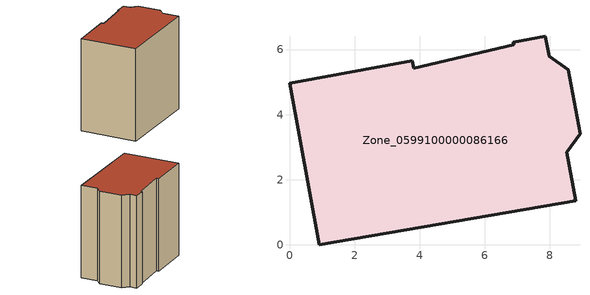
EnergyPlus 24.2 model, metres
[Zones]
Zone_0599100000086166
 floor ground (C_G): 0,4.97 3.78,5.66 3.82,5.42 6.9,6.14 6.88,6.23 7.87,6.41 7.98,5.8 8.57,5.38 8.93,3.41 8.53,2.84 8.8,1.36 0.91,0 z0
 wall outside (C_F): 0.91,0 8.8,1.36 8.53,2.84 8.93,3.41 8.57,5.38 7.98,5.8 7.87,6.41 6.88,6.23 6.9,6.14 3.82,5.42 3.78,5.66 0,4.97 0.91,0 z0:8.27
 roof outside (C_R): 7.87,6.41 6.88,6.23 6.9,6.14 3.82,5.42 3.78,5.66 0,4.97 0.91,0 8.8,1.36 8.53,2.84 8.93,3.41 8.57,5.38 7.98,5.8 z8.27
[BUILDING]
Pand.0599100000086166: North Axis=0; Terrain=City; Loads Convergence Tolerance Value=0.04; Temperature Convergence Tolerance Value=0.4; Solar Distribution=FullExterior; Maximum Number of Warmup Days=25; Minimum Number of Warmup Days=1
[Site:Location]
Rotterdam.The.Hague.AP_ZH_NLD Design_Conditions: Latitude=51.96; Longitude=4.45; Time Zone=1; Elevation=-4.5
[SITE:GROUNDTEMPERATURE:BUILDINGSURFACE]
18, 18, 18, 18, 18, 18, 18, 18, 18, 18, 18, 18
[MATERIAL] Thermal Absorptance=0.9; Solar Absorptance=0.7; Visible Absorptance=0.7
Name | Roughness | Thickness | Conductivity | Density | Specific Heat
G.TC.1946 | MediumSmooth | 0.15 | 1 | 540 | 1210
F.TC.1946 | Rough | 0.3 | 0.857143 | 1920 | 840
R.TC.1946 | MediumRough | 0.2 | 0.909091 | 1500 | 1000
[CONSTRUCTION]
C_G: G.TC.1946
C_F: F.TC.1946
C_R: R.TC.1946
[ZONE]
Zone_0599100000086166: Type=1; Multiplier=1; Ceiling Height=Autocalculate; Volume=Autocalculate; Floor Area=autocalculate; Part of Total Floor Area=Yes
[ZONEINFILTRATION:DESIGNFLOWRATE]
Infil_Zone_0599100000086166: Zone or ZoneList or Space or SpaceList=Zone_0599100000086166; Schedule=AlwaysOn; Design Flow Rate Calculation Method=Flow/Area; Flow Rate per Floor Area=0.003; Constant Term Coefficient=1; Temperature Term Coefficient=0; Velocity Term Coefficient=0; Velocity Squared Term Coefficient=0
[HVACTEMPLATE:ZONE:IDEALLOADSAIRSYSTEM]
Zone_0599100000086166: Maximum Heating Supply Air Temperature=50; Minimum Cooling Supply Air Temperature=13; Maximum Heating Supply Air Humidity Ratio=0.0156; Minimum Cooling Supply Air Humidity Ratio=0.0077; Heating Limit=NoLimit; Cooling Limit=NoLimit; Dehumidification Control Type=ConstantSensibleHeatRatio; Cooling Sensible Heat Ratio=0.7; Dehumidification Setpoint=60; Humidification Control Type=None; Humidification Setpoint=30; Outdoor Air Method=None; Outdoor Air Flow Rate per Person=0.00944; Outdoor Air Flow Rate per Zone Floor Area=0; Outdoor Air Flow Rate per Zone=0; Demand Controlled Ventilation Type=None; Outdoor Air Economizer Type=NoEconomizer; Heat Recovery Type=None; Sensible Heat Recovery Effectiveness=0.7; Latent Heat Recovery Effectiveness=0.65
[ZONECONTROL:THERMOSTAT]
ThermostatControl_Zone_0599100000086166: Zone or ZoneList=Zone_0599100000086166; Control Type Schedule=DualSetpointControlType; Control 1=Thermostat_Zone_0599100000086166; Temperature Difference Between Cutout And Setpoint=0
[THERMOSTATSETPOINT:DUALSETPOINT]
Thermostat_Zone_0599100000086166: Heating Setpoint Temperature Schedule=HeatingSetpoint_Zone_0599100000086166; Cooling Setpoint Temperature Schedule=CoolingSetpoint_Zone_0599100000086166
[SCHEDULE:COMPACT]
HeatingSetpoint_Zone_0599100000086166: Through: 12/31, For: AllDays, Until: 24:00, 21
CoolingSetpoint_Zone_0599100000086166: Through: 12/31, For: AllDays, Until: 24:00, 24
DualSetpointControlType: Through: 12/31, For: AllDays, Until: 24:00, 4
AlwaysOn: Through: 12/31, For: AllDays, Until: 24:00, 1
